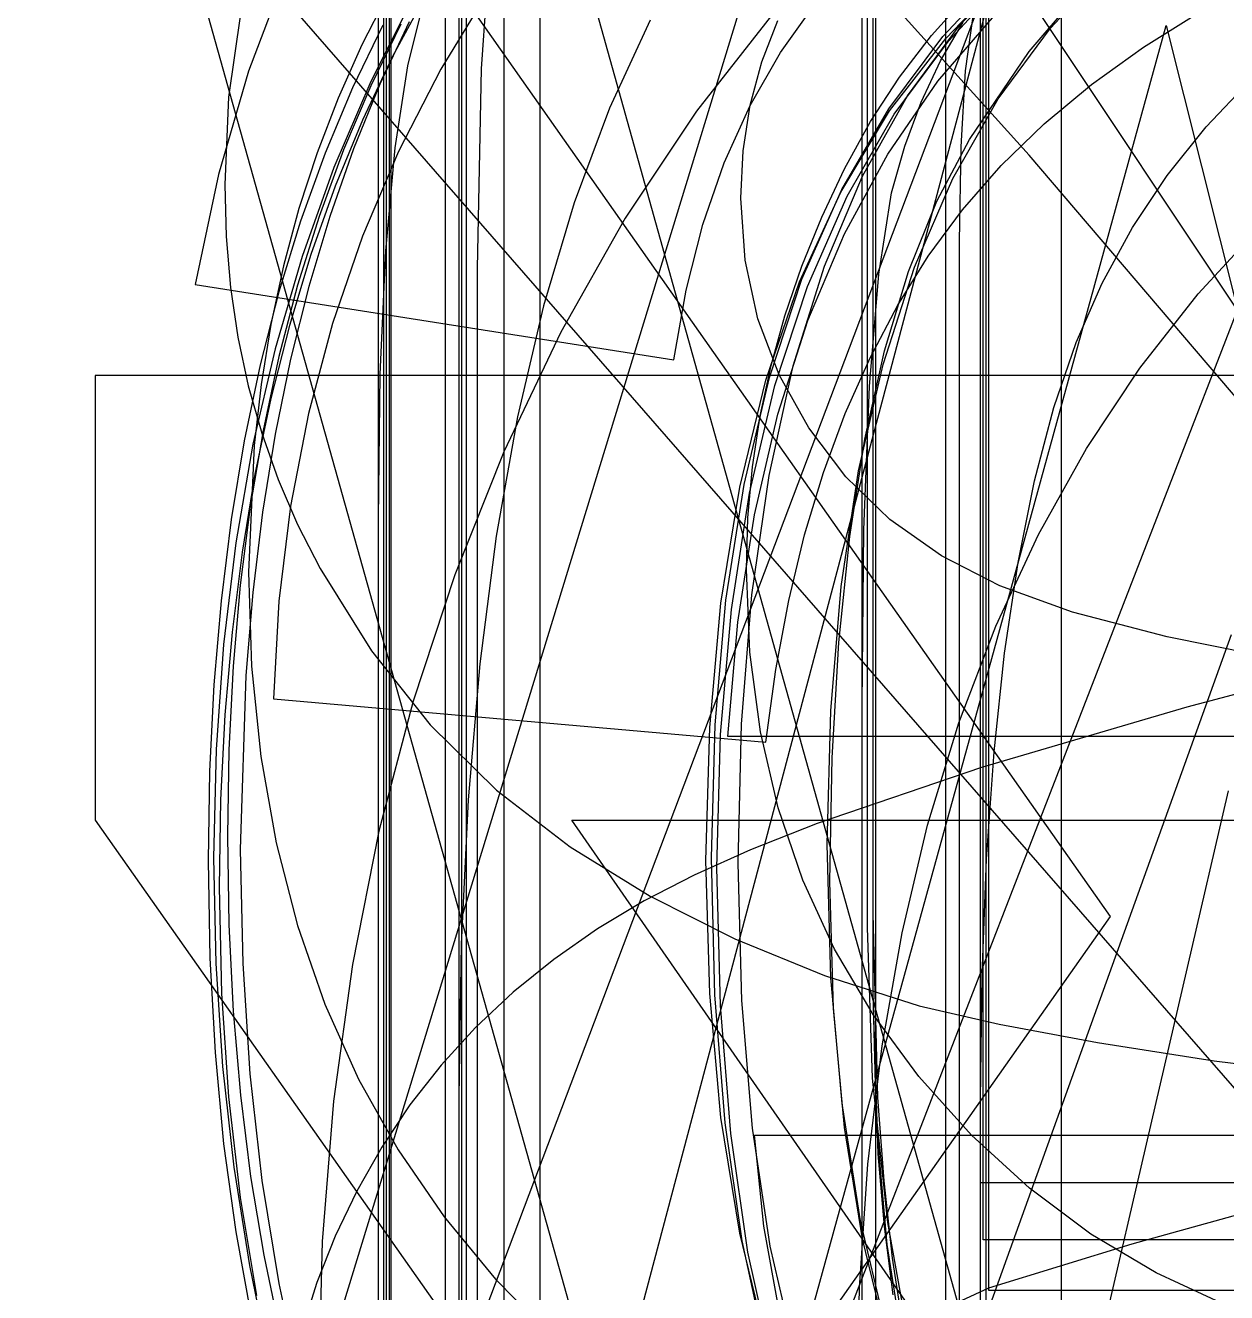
# Model space of a CAD drawing. Extents: x 0 to 263, y -199 to 66.
# Drawn here: x 0 to 61.5, y -89.1 to -24.2 of the extents above; entities that cross this region are included whole.
import ezdxf

# ---------------------------------------------------------------- set-up
doc = ezdxf.new("R2010")
doc.units = 0

msp = doc.modelspace()

# ---------------------------------------------------------------- linework, layer by layer
at = {"layer": 'Layer 1'}
for p, q in [((18.6267, 62.2754), (18.6267, -140.1246)), ((0, 9.64223), (58.5616, -199.24777)), ((78.41, -199.24777), (19.99, 9.64223)), ((60.06663, 6.49333), (4.56453, -140.12467)), ((45.6265, 6.20889), (0.8489, -140.12411)), ((79.4932, 6.20889), (1.222, -195.81311)), ((2.06668, 6.20889), (55.55368, -69.85161)), ((57.0551, 6.20889), (3.4335, -195.81511)), ((18.0622, 6.20889), (18.0622, -195.81311)), ((18.3467, 6.20889), (18.3467, -140.12411)), ((18.4845, 6.20889), (18.4845, -195.81311)), ((18.6267, 6.20889), (18.6267, -140.12411)), ((18.6267, 6.20889), (18.6267, -140.12311)), ((18.6267, 6.20889), (18.6267, -195.81511)), ((18.72, 6.209), (18.72, -140.124)), ((21.4978, 6.20889), (21.4978, -195.81311)), ((22.2, 6.20889), (22.2, -195.81311)), ((22.3422, 6.20889), (22.3422, -195.81311)), ((22.5778, 6.20889), (22.5778, -195.81311)), ((24.5066, 6.20889), (24.5066, -120.84011)), ((26.34, 6.20889), (26.34, -195.81511)), ((70.55372, -51.55121), (32.12662, 6.20919)), ((42.8489, -195.81311), (42.8489, 6.20889)), ((43.13332, -70.41305), (43.13332, 6.20905)), ((43.41309, -69.71057), (43.41309, 6.20943)), ((43.41486, -73.70657), (43.41486, 6.20853)), ((43.41517, -73.84819), (43.41517, 6.20861)), ((43.5555, -140.124), (43.5555, 6.209)), ((47.1333, -152.54211), (47.1333, 6.20889)), ((48.91993, -83.488466), (48.91993, 6.209334)), ((49.19981, -120.84016), (49.19981, 6.20884)), ((49.3422, -88.99561), (49.3422, 6.20889)), ((53.0584, -195.81511), (53.0584, 6.20889)), ((5.50223, -13.92441), (98.68433, -120.84041)), ((51.41313, -30.858309), (36.12423, -13.925009)), ((23.911972, -18.167889), (23.334892, -26.447721)), ((49.0582, -86.40891), (49.0582, -17.64011)), ((20.865301, -21.070951), (19.56863, -26.29329)), ((47.8372, -24.22411), (50.767195, -21.097708)), ((52.4933, -24.3647), (55.428349, -21.205837)), ((13.300124, -21.632594), (11.427993, -26.56068)), ((46.9904, -24.78791), (50.019792, -21.529641)), ((47.13171, -24.8827), (50.299661, -21.593073)), ((47.2709, -25.0223), (50.307132, -21.699913)), ((51.413814, -25.559456), (54.731539, -21.661057)), ((18.596256, -22.555894), (17.234713, -25.213926)), ((20.50117, -22.658095), (18.81063, -25.801361)), ((23.75375, -22.39159), (21.280497, -26.462658)), ((19.816787, -22.875197), (17.6871, -27.09277)), ((38.677055, -25.603553), (40.46565, -23.096792)), ((46.408361, -24.735673), (48.200873, -22.74262)), ((11.018906, -23.621499), (10.41133, -27.890965)), ((32.001947, -23.956074), (29.91576, -28.45787)), ((38.404637, -23.464828), (34.372508, -28.602995)), ((37.707323, -26.08035), (38.534424, -23.960575)), ((46.723577, -27.078099), (49.622222, -23.70643)), ((48.15406, -26.552099), (48.550935, -23.622959)), ((57.252947, -25.335586), (60.130476, -23.547666)), ((18.313054, -24.207405), (16.758069, -27.414826)), ((19.234493, -24.159245), (17.690899, -27.313975)), ((19.662084, -24.039156), (18.161124, -27.224585)), ((45.175696, -27.826639), (47.8372, -24.22411)), ((46.872048, -26.03898), (48.030885, -24.055369)), ((49.7644, -55.64401), (58.42218, -24.22171)), ((49.814987, -27.980732), (52.4933, -24.3647)), ((58.42218, -24.22171), (65.99106, -54.42171)), ((17.234713, -25.213926), (16.01649, -27.9403)), ((44.212413, -28.485487), (46.9904, -24.78791)), ((44.2542, -28.595758), (47.13171, -24.8827)), ((44.492786, -28.771082), (47.2709, -25.0223)), ((44.770186, -26.869823), (46.408361, -24.735673)), ((18.81063, -25.801361), (17.267401, -29.065159)), ((37.119344, -28.323446), (38.677055, -25.603553)), ((48.355567, -30.05781), (51.413814, -25.559456)), ((54.600419, -27.239759), (57.252947, -25.335586)), ((11.427993, -26.56068), (9.895341, -31.846168)), ((19.56863, -26.29329), (18.91509, -30.492518)), ((21.280497, -26.462658), (19.11662, -30.669977)), ((23.334892, -26.447721), (23.14156, -36.64131)), ((37.115119, -28.304241), (37.707323, -26.08035)), ((45.873524, -28.15426), (46.872048, -26.03898)), ((47.915935, -30.434044), (48.15406, -26.552099)), ((17.6871, -27.09277), (15.801619, -31.494132)), ((18.161124, -27.224585), (16.802776, -30.543401)), ((43.286309, -29.145065), (44.770186, -26.869823)), ((44.164723, -30.805985), (46.723577, -27.078099)), ((52.172892, -29.260809), (54.600419, -27.239759)), ((60.461853, -29.40369), (62.674389, -27.089629)), ((10.41133, -27.890965), (10.2087, -32.3599)), ((16.758069, -27.414826), (15.351501, -30.758258)), ((17.690899, -27.313975), (16.294623, -30.593225)), ((42.870834, -31.931863), (45.175696, -27.826639)), ((16.01649, -27.9403), (14.941588, -30.735013)), ((29.91576, -28.45787), (28.098921, -33.305969)), ((35.793089, -31.257094), (37.119344, -28.323446)), ((36.758956, -30.632823), (37.115119, -28.304241)), ((41.804764, -32.628429), (44.212413, -28.485487)), ((45.034792, -30.402875), (45.873524, -28.15426)), ((47.493444, -32.055466), (49.814987, -27.980732)), ((17.267401, -29.065159), (15.871422, -32.449555)), ((34.372508, -28.602995), (30.711753, -34.09304)), ((41.76042, -32.750333), (44.2542, -28.595758)), ((41.95669, -31.5614), (43.286309, -29.145065)), ((42.085085, -32.96068), (44.492786, -28.771082)), ((49.970367, -31.399362), (52.172892, -29.260809)), ((58.467439, -31.896498), (60.461853, -29.40369)), ((18.91509, -30.492518), (18.443634, -35.753826)), ((44.35533, -32.78649), (45.034792, -30.402875)), ((46.684205, -33.213283), (48.355567, -30.05781)), ((47.83656, -35.27771), (47.915935, -30.434044)), ((14.941588, -30.735013), (14.010006, -33.598063)), ((15.351501, -30.758258), (14.093283, -34.237772)), ((16.294623, -30.593225), (15.0456, -33.997)), ((16.802776, -30.543401), (15.587112, -33.99561)), ((19.11662, -30.669977), (17.263371, -35.012297)), ((36.63998, -33.06667), (36.758956, -30.632823)), ((41.946285, -34.889677), (44.164723, -30.805985)), ((130.62183, -123.755909), (51.41313, -30.858309)), ((15.801619, -31.494132), (14.167662, -36.055223)), ((34.698865, -34.405117), (35.793089, -31.257094)), ((40.781465, -34.044358), (41.95669, -31.5614)), ((47.992846, -33.656044), (49.970367, -31.399362)), ((9.895341, -31.846168), (8.70222, -37.48911)), ((10.2087, -32.3599), (10.283691, -35.028952)), ((40.922065, -36.539798), (42.870834, -31.931863)), ((45.528776, -36.588848), (47.493444, -32.055466)), ((56.692764, -34.56868), (58.467439, -31.896498)), ((15.871422, -32.449555), (14.622637, -35.954612)), ((36.86005, -36.234176), (36.63998, -33.06667)), ((39.650353, -37.346988), (41.76042, -32.750333)), ((39.76747, -37.216748), (41.804764, -32.628429)), ((40.0478, -37.591097), (42.085085, -32.96068)), ((43.703667, -36.959637), (44.35533, -32.78649)), ((14.010006, -33.598063), (13.221744, -36.529446)), ((28.098921, -33.305969), (26.527707, -38.574322)), ((45.233832, -36.823448), (46.684205, -33.213283)), ((46.24033, -36.03148), (47.992846, -33.656044)), ((14.093283, -34.237772), (12.983344, -37.853441)), ((15.0456, -33.997), (13.943764, -37.525308)), ((15.587112, -33.99561), (14.514203, -37.581215)), ((30.711753, -34.09304), (27.4217, -39.933402)), ((39.761164, -36.552491), (40.781465, -34.044358)), ((10.283691, -35.028952), (10.509463, -37.636496)), ((17.263371, -35.012297), (15.722001, -39.488365)), ((33.837244, -37.768139), (34.698865, -34.405117)), ((40.068889, -39.328767), (41.946285, -34.889677)), ((55.139443, -37.420862), (56.692764, -34.56868)), ((60.055269, -37.95823), (63.309643, -34.438127)), ((47.83656, -120.83781), (47.83656, -35.27771)), ((14.167662, -36.055223), (12.78519, -40.777175)), ((14.622637, -35.954612), (13.520987, -39.580398)), ((18.443634, -35.753826), (18.158011, -42.082641)), ((37.517204, -39.246678), (36.86005, -36.234176)), ((44.673121, -38.548136), (46.24033, -36.03148)), ((13.221744, -36.529446), (12.576803, -39.529163)), ((23.14156, -36.64131), (23.14156, -120.83801)), ((38.896332, -39.084724), (39.761164, -36.552491)), ((39.328844, -41.65046), (40.922065, -36.539798)), ((43.232003, -42.711515), (43.703667, -36.959637)), ((43.921086, -41.580825), (45.528776, -36.588848)), ((44.005021, -40.888825), (45.233832, -36.823448)), ((8.7022, -37.489), (33.2088, -41.34678)), ((8.70222, -37.48911), (8.7022, -37.489)), ((10.509463, -37.636496), (10.887214, -40.183103)), ((13.943764, -37.525308), (12.989051, -41.178156)), ((14.514203, -37.581215), (13.584119, -41.300222)), ((37.923978, -42.386288), (39.650353, -37.346988)), ((38.100551, -42.25046), (39.76747, -37.216748)), ((38.380929, -42.662338), (40.0478, -37.591097)), ((53.80909, -40.45367), (55.139443, -37.420862)), ((12.983344, -37.853441), (12.021619, -41.605336)), ((33.2088, -41.34678), (33.837244, -37.768139)), ((57.065479, -41.772293), (60.055269, -37.95823)), ((26.527707, -38.574322), (25.201076, -44.264027)), ((43.256458, -41.233391), (44.673121, -38.548136)), ((12.576803, -39.529163), (12.075181, -42.597208)), ((13.520987, -39.580398), (12.566413, -43.326977)), ((15.722001, -39.488365), (14.493763, -44.09693)), ((38.606858, -42.109175), (37.517204, -39.246678)), ((38.187516, -41.639984), (38.896332, -39.084724)), ((38.533159, -44.122847), (40.068889, -39.328767)), ((10.887214, -40.183103), (11.418141, -42.669346)), ((27.4217, -39.933402), (24.510857, -46.05486)), ((12.78519, -40.777175), (11.654164, -45.66112)), ((52.667512, -43.775448), (53.80909, -40.45367)), ((12.989051, -41.178156), (12.181395, -44.95555)), ((13.584119, -41.300222), (12.79693, -45.152636)), ((41.990264, -44.087712), (43.256458, -41.233391)), ((42.998346, -45.409935), (44.005021, -40.888825)), ((91.2051, -42.14451), (3.5749, -42.14451)), ((3.5749, -42.14451), (3.5749, -64.91121)), ((12.021619, -41.605336), (11.208038, -45.493528)), ((18.158011, -42.082641), (18.06197, -49.48439)), ((37.635264, -44.217195), (38.187516, -41.639984)), ((38.090623, -47.263866), (39.328844, -41.65046)), ((40.12443, -44.82667), (38.606858, -42.109175)), ((42.67048, -47.031343), (43.921086, -41.580825)), ((54.340272, -45.880941), (57.065479, -41.772293)), ((11.418141, -42.669346), (12.103444, -45.095796)), ((12.075181, -42.597208), (11.716881, -45.733581)), ((36.581275, -47.868795), (37.923978, -42.386288)), ((36.804026, -47.729578), (38.100551, -42.25046)), ((37.084473, -48.174404), (38.380929, -42.662338)), ((42.945337, -50.050881), (43.232003, -42.711515)), ((12.566413, -43.326977), (11.758857, -47.194413)), ((14.493763, -44.09693), (13.579907, -48.83674)), ((37.339721, -49.271507), (38.533159, -44.122847)), ((40.87446, -47.111568), (41.990264, -44.087712)), ((51.676454, -47.533629), (52.667512, -43.775448)), ((25.201076, -44.264027), (24.117986, -50.376182)), ((37.24012, -46.815285), (37.635264, -44.217195)), ((12.181395, -44.95555), (11.520731, -48.857497)), ((12.103444, -45.095796), (12.944319, -47.463024)), ((12.79693, -45.152636), (12.152708, -49.13846)), ((42.009776, -47.340556), (40.12443, -44.82667)), ((42.214379, -50.387298), (42.998346, -45.409935)), ((11.208038, -45.493528), (10.542534, -49.51809)), ((11.654164, -45.66112), (10.774545, -50.70819)), ((11.716881, -45.733581), (11.43024, -52.2113)), ((24.510857, -46.05486), (21.988294, -52.352563)), ((51.87965, -50.284802), (54.340272, -45.880941)), ((11.758857, -47.194413), (11.098261, -51.182773)), ((37.002634, -49.433178), (37.24012, -46.815285)), ((37.206857, -53.380032), (38.090623, -47.263866)), ((39.908969, -50.305424), (40.87446, -47.111568)), ((41.77706, -52.940347), (42.67048, -47.031343)), ((44.273868, -49.524443), (42.009776, -47.340556)), ((12.944319, -47.463024), (13.941965, -49.771601)), ((35.622226, -53.795073), (36.581275, -47.868795)), ((35.877913, -53.654116), (36.804026, -47.729578)), ((50.836439, -51.727538), (51.676454, -47.533629)), ((36.158433, -54.127302), (37.084473, -48.174404)), ((11.520731, -48.857497), (11.006995, -52.884004)), ((12.152708, -49.13846), (11.651523, -53.2577)), ((13.579907, -48.83674), (12.981685, -53.706544)), ((36.489201, -54.774337), (37.339721, -49.271507)), ((10.542534, -49.51809), (10.025038, -53.679092)), ((13.941965, -49.771601), (15.09758, -52.0221)), ((18.06197, -49.48439), (18.06197, -140.12419)), ((36.92335, -52.0698), (37.002634, -49.433178)), ((46.908793, -51.381663), (44.273868, -49.524443)), ((24.117986, -50.376182), (23.277397, -56.911887)), ((39.093714, -53.66975), (39.908969, -50.305424)), ((41.653693, -55.821435), (42.214379, -50.387298)), ((42.84867, -58.98649), (42.945337, -50.050881)), ((49.696933, -54.971738), (51.87965, -50.284802)), ((10.774545, -50.70819), (10.146294, -55.919517)), ((11.098261, -51.182773), (10.584565, -55.292122)), ((49.90664, -52.91555), (46.908793, -51.381663)), ((50.147985, -56.356495), (50.836439, -51.727538)), ((11.43024, -52.2113), (11.5868, -57.03335)), ((15.09758, -52.0221), (17.726883, -56.247933)), ((21.988294, -52.352563), (19.853959, -58.826513)), ((37.103952, -56.318471), (36.92319, -52.06942)), ((36.92319, -52.06942), (36.92335, -52.0698)), ((11.006995, -52.884004), (10.640121, -57.035077)), ((41.240932, -59.307784), (41.77706, -52.940347)), ((53.618415, -54.25652), (49.90664, -52.91555)), ((10.025038, -53.679092), (9.655483, -57.976607)), ((11.651523, -53.2577), (11.293446, -57.51036)), ((12.981685, -53.706544), (12.70035, -58.70509)), ((35.046811, -60.165687), (35.622226, -53.795073)), ((35.322231, -60.024089), (35.877913, -53.654116)), ((36.676998, -59.998974), (37.206857, -53.380032)), ((38.428617, -57.205013), (39.093714, -53.66975)), ((35.602808, -60.521032), (36.158433, -54.127302)), ((58.467715, -55.526659), (53.618415, -54.25652)), ((35.982222, -60.63093), (36.489201, -54.774337)), ((47.805415, -59.932886), (49.696933, -54.971738)), ((10.584565, -55.292122), (10.217712, -59.522524)), ((26.48, -140.12411), (49.7644, -55.64401)), ((31.28003, -140.12467), (61.76003, -55.40927)), ((64.445352, -56.726798), (58.467715, -55.526659)), ((72.06213, -55.78676), (59.479389, -59.121547)), ((10.146294, -55.919517), (9.769372, -61.296233)), ((17.726883, -56.247933), (20.738694, -60.032096)), ((37.645846, -60.387163), (37.103952, -56.318471)), ((41.316862, -61.712865), (41.653693, -55.821435)), ((49.611615, -61.419824), (50.147985, -56.356495)), ((10.640121, -57.035077), (10.420044, -61.310723)), ((11.5868, -57.03335), (12.056465, -61.656953)), ((23.277397, -56.911887), (22.678265, -63.872237)), ((11.293446, -57.51036), (11.0069, -66.41596)), ((37.9136, -60.91168), (38.428617, -57.205013)), ((9.655483, -57.976607), (9.433799, -62.410705)), ((12.7001, -58.705), (37.9136, -60.91168)), ((12.70035, -58.70509), (12.7001, -58.705)), ((19.853959, -58.826513), (18.1078, -65.476715)), ((42.84867, -140.12419), (42.84867, -58.98649)), ((10.217712, -59.522524), (9.997643, -63.874045)), ((41.0622, -66.1336), (41.240932, -59.307784)), ((59.479389, -59.121547), (48.973305, -62.218424)), ((20.738694, -60.032096), (24.128848, -63.374586)), ((34.85501, -66.9812), (35.046811, -60.165687)), ((35.137, -66.83951), (35.322231, -60.024089)), ((36.5005, -67.12071), (36.676998, -59.998974)), ((46.205044, -65.168717), (47.805415, -59.932886)), ((35.4176, -67.3556), (35.602808, -60.521032)), ((145.111222, -60.63093), (35.982222, -60.63093)), ((38.548287, -64.276084), (37.645846, -60.387163)), ((9.769372, -61.296233), (9.64374, -66.83947)), ((10.420044, -61.310723), (10.3467, -65.71095)), ((49.227848, -66.916848), (49.611615, -61.419824)), ((12.056465, -61.656953), (12.839215, -66.082111)), ((48.973305, -62.218424), (40.557208, -65.086144)), ((41.204457, -68.06211), (41.316862, -61.712865)), ((9.433799, -62.410705), (9.35992, -66.98146)), ((24.128848, -63.374586), (27.89318, -66.2754)), ((30.8569, -195.81511), (61.6185, -63.40711)), ((9.997643, -63.874045), (9.9243, -68.34675)), ((22.678265, -63.872237), (22.31955, -71.258332)), ((39.810689, -67.985819), (38.548287, -64.276084)), ((3.5749, -64.91121), (95.7667, -195.81521)), ((18.1078, -65.476715), (16.749766, -72.303171)), ((91.2051, -155.97441), (27.9868, -64.91101)), ((27.9868, -64.91101), (91.2051, -64.91101)), ((40.557208, -65.086144), (37.137071, -66.436805)), ((44.895766, -70.679702), (46.205044, -65.168717)), ((10.3467, -65.71095), (10.421115, -70.267528)), ((12.839215, -66.082111), (13.935031, -70.308825)), ((41.0623, -66.1336), (41.0622, -66.1336)), ((41.251979, -72.982576), (41.0623, -66.1336)), ((11.0069, -66.41596), (11.13025, -72.250181)), ((27.89318, -66.2754), (31.995603, -68.796299)), ((37.137071, -66.436805), (34.24443, -67.73346)), ((9.35992, -66.98146), (9.36001, -66.9812)), ((9.36001, -66.9812), (9.448224, -71.979072)), ((9.64374, -66.83947), (9.758262, -72.245793)), ((35.046612, -73.780443), (34.85481, -66.981)), ((34.85481, -66.981), (34.85501, -66.9812)), ((35.137, -66.83971), (35.137, -66.83951)), ((35.31112, -73.864572), (35.137, -66.83971)), ((35.4175, -67.3559), (35.4176, -67.3556)), ((35.593862, -74.398462), (35.4175, -67.3559)), ((36.683542, -74.143444), (36.5005, -67.12071)), ((48.997206, -72.846889), (49.227848, -66.916848)), ((34.24443, -67.73346), (31.693378, -69.046907)), ((41.432466, -71.516954), (39.810689, -67.985819)), ((41.204567, -68.06211), (41.204457, -68.06211)), ((41.389774, -74.550785), (41.204567, -68.06211)), ((9.9243, -68.34675), (10.043545, -73.781541)), ((31.693378, -69.046907), (29.297636, -70.483529)), ((31.995603, -68.796299), (36.335945, -70.995947)), ((55.55368, -69.85161), (6.06658, -140.12541)), ((43.661213, -79.111455), (43.41309, -69.71057)), ((10.421115, -70.267528), (10.644312, -74.693981)), ((13.935031, -70.308825), (15.343892, -74.337099)), ((29.297636, -70.483529), (27.058351, -72.042754)), ((43.389847, -78.12132), (43.13332, -70.41305)), ((43.877531, -76.466312), (44.895766, -70.679702)), ((22.31955, -71.258332), (22.20021, -79.07127)), ((36.335945, -70.995947), (40.923779, -72.869762)), ((9.448224, -71.979072), (9.71291, -76.812616)), ((43.413032, -74.870075), (41.432466, -71.516954)), ((9.758262, -72.245793), (10.101475, -77.528109)), ((11.13025, -72.250181), (11.499948, -77.899105)), ((16.749766, -72.303171), (15.779806, -79.305885)), ((27.058351, -72.042754), (24.976666, -73.724009)), ((40.923779, -72.869762), (45.76868, -74.41316)), ((41.821396, -79.415567), (41.251979, -72.982576)), ((48.92021, -79.20927), (48.997206, -72.846889)), ((10.043545, -73.781541), (10.401591, -79.078525)), ((24.976666, -73.724009), (23.053727, -75.52672)), ((35.622029, -80.138406), (35.046612, -73.780443)), ((35.833091, -80.403719), (35.31112, -73.864572)), ((43.593546, -80.46045), (43.41486, -73.70657)), ((43.671811, -81.995782), (43.41517, -73.84819)), ((15.343892, -74.337099), (17.065777, -78.166934)), ((36.122565, -80.956546), (35.593862, -74.398462)), ((37.232654, -80.676647), (36.683542, -74.143444)), ((41.945395, -80.646436), (41.389774, -74.550785)), ((45.76868, -74.41316), (49.869512, -75.364341)), ((10.644312, -74.693981), (11.01622, -78.990394)), ((45.751802, -78.045768), (43.413032, -74.870075)), ((23.053727, -75.52672), (21.290678, -77.450314)), ((49.869512, -75.364341), (54.905336, -76.30594)), ((43.150284, -82.529018), (43.877531, -76.466312)), ((54.905336, -76.30594), (60.876157, -77.230042)), ((9.71291, -76.812616), (10.154134, -81.48176)), ((10.101475, -77.528109), (10.672852, -82.685853)), ((21.290678, -77.450314), (19.688664, -79.494219)), ((60.876157, -77.230042), (67.78198, -78.12873)), ((11.499948, -77.899105), (12.115466, -83.362754)), ((17.065777, -78.166934), (19.100667, -81.798334)), ((44.162206, -85.512502), (43.389847, -78.12132)), ((48.44819, -81.04462), (45.751802, -78.045768)), ((10.401591, -79.078525), (10.998909, -84.236552)), ((11.01622, -78.990394), (11.536767, -83.156852)), ((22.20021, -79.07127), (22.20021, -195.81327)), ((43.972071, -83.375148), (43.661213, -79.111455)), ((15.779806, -79.305885), (15.197868, -86.484861)), ((19.688664, -79.494219), (18.24883, -81.65786)), ((42.771126, -85.431585), (41.821396, -79.415567)), ((48.92021, -195.81327), (48.92021, -79.20927)), ((36.58108, -86.054341), (35.622029, -80.138406)), ((36.702328, -86.456607), (35.833091, -80.403719)), ((44.129969, -86.646534), (43.593546, -80.46045)), ((37.003038, -87.030673), (36.122565, -80.956546)), ((38.147819, -86.720318), (37.232654, -80.676647)), ((37.825856, -85.705051), (37.34659, -81.0441)), ((37.34659, -81.0441), (37.3468, -81.0442)), ((37.3468, -81.0442), (119.0489, -81.0442)), ((42.871432, -86.348545), (41.945395, -80.646436)), ((51.415981, -83.756896), (48.44819, -81.04462)), ((10.154134, -81.48176), (10.771962, -85.986434)), ((18.24883, -81.65786), (16.974537, -83.908272)), ((19.100667, -81.798334), (21.44854, -85.2313)), ((43.993402, -85.72296), (43.671811, -81.995782)), ((10.672852, -82.685853), (11.471868, -87.718457)), ((42.713975, -88.868291), (43.150284, -82.529018)), ((56.685457, -86.602255), (71.26213, -82.55115)), ((11.536767, -83.156852), (12.205882, -87.193437)), ((12.115466, -83.362754), (12.976277, -88.641147)), ((44.408085, -87.347746), (43.972071, -83.375148)), ((79.91553, -83.488466), (48.91993, -83.488466)), ((10.998909, -84.236552), (11.835966, -89.254475)), ((16.974537, -83.908272), (15.868629, -86.216184)), ((54.569606, -86.107472), (51.415981, -83.756896)), ((21.44854, -85.2313), (24.070407, -88.417217)), ((44.10174, -91.029638), (42.771126, -85.431585)), ((45.454565, -92.586184), (44.162206, -85.512502)), ((10.771962, -85.986434), (11.56646, -90.326566)), ((15.868629, -86.216184), (14.931574, -88.581596)), ((37.923785, -91.527699), (36.58108, -86.054341)), ((38.62736, -90.12746), (37.825856, -85.705051)), ((44.444545, -89.217576), (43.993402, -85.72296)), ((57.909591, -88.096368), (54.569606, -86.107472)), ((15.197868, -86.484861), (15.0039, -93.840102)), ((37.918244, -92.022691), (36.702328, -86.456607)), ((39.429019, -92.274459), (38.147819, -86.720318)), ((44.167884, -91.656589), (42.871432, -86.348545)), ((45.024674, -92.265934), (44.129969, -86.646534)), ((160.8182, -86.40891), (49.0582, -86.40891)), ((49.34213, -88.85336), (56.685457, -86.602255)), ((12.205882, -87.193437), (13.023492, -91.100237)), ((38.234708, -92.621364), (37.003038, -87.030673)), ((44.969724, -91.029304), (44.408085, -87.347746)), ((11.471868, -87.718457), (12.497993, -92.625358)), ((61.436465, -89.723602), (57.909591, -88.096368)), ((12.976277, -88.641147), (14.081854, -93.734305)), ((14.931574, -88.581596), (14.163841, -91.004509)), ((24.070407, -88.417217), (26.960631, -91.341747)), ((42.56855, -95.484602), (42.713975, -88.868291)), ((46.315532, -90.266349), (49.34213, -88.85336)), ((154.3292, -88.99561), (49.3422, -88.99561))]:
    msp.add_line(p, q, dxfattribs=at)

doc.saveas('drawing.dxf')
